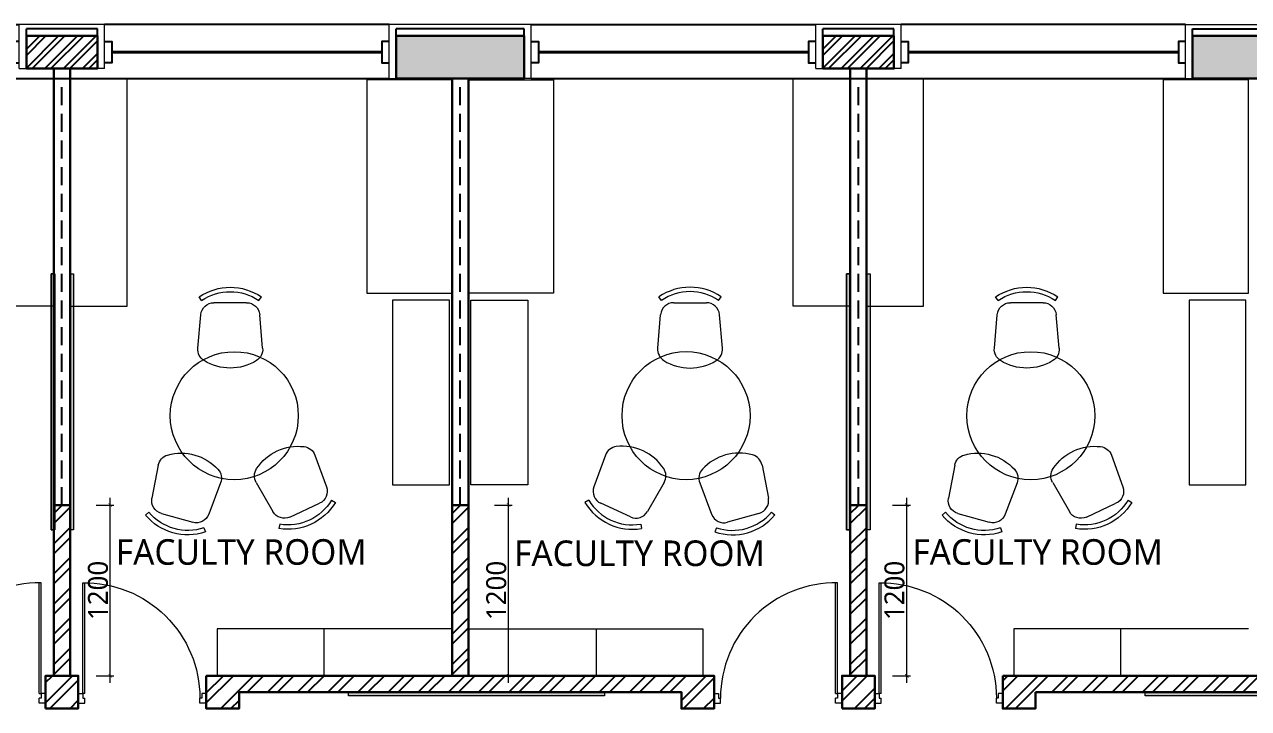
# Model space of a CAD drawing. Header units: millimetres. Extents: x 897770 to 1185420, y -692043 to -233237.
# Drawn here: x 913354 to 921961, y -586563 to -581754 of the extents above; entities that cross this region are included whole.
import ezdxf

# ---------------------------------------------------------------- set-up
doc = ezdxf.new("R2010")
doc.units = ezdxf.units.MM
doc.header["$MEASUREMENT"] = 0
doc.header["$PDMODE"] = 67
doc.linetypes.add('HIDDEN', pattern=[0.375, 0.25, -0.125])
doc.layers.get('Defpoints').update_dxf_attribs({"color": 6})
for name, color, linetype, lineweight in [('A-Detail Lines', 8, 'Continuous', 25), ('A-Door', 4, 'Continuous', 9), ('A-Wall Sec', 1, 'Continuous', 30), ('A-WIN', 5, 'Continuous', 25), ('Dim', 254, 'Continuous', 13), ('ele l', 6, 'Continuous', 15), ('frntr', 32, 'Continuous', 13), ('I-Furniture', 34, 'Continuous', 13), ('S-Concrete', 40, 'Continuous', 30), ('ST CLADDING PLAN', 6, 'Continuous', 9), ('text', 7, 'Continuous', 5)]:
    doc.layers.add(name, color=color, linetype=linetype, lineweight=lineweight)
for name, color, linetype in [('A-Wall Patt', 8, 'Continuous'), ('A-Window', 4, 'Continuous'), ('S-Conc Patt', 9, 'Continuous')]:
    doc.layers.add(name, color=color, linetype=linetype)
doc.styles.get("Standard").update_dxf_attribs({"font": 'trebuc.ttf'})
doc.dimstyles.new('IIITD_WD_M @ 50', dxfattribs={"dimscale": 50, "dimtxt": 2, "dimasz": 0.5, "dimexe": 0.5, "dimexo": 0.25, "dimgap": 0.3, "dimtad": 1, "dimdec": 0, "dimrnd": 1, "dimzin": 0, "dimdsep": 46, "dimtxsty": 'Standard', "dimblk": 'ARCHTICK', "dimcen": 0.2, "dimdle": 1, "dimclrd": 8, "dimclre": 9, "dimadec": 0, "dimazin": 0, "dimtfac": 1, "dimtdec": 0, "dimtofl": 0, "dimtmove": 0, "dimatfit": 0, "dimfxl": 1, "dimtolj": 1, "dimtzin": 0, "dimlwd": -1, "dimlwe": -1, "dimarcsym": 0})
pattern_1 = [(45, (-7e-06, -78953.36), (-106.066017, 106.066017), []), (45, (70.71, -78953.36), (-106.066017, 106.066017), [])]

# ---------------------------------------------------------------- blocks, each defined once
blk = doc.blocks.new('block lft')
at = {"layer": 'S-Conc Patt'}
for points in [[(815814.5, -274526), (815814.5, -274226), (814914.5, -274226), (814914.5, -274526)], [(821414.5, -274526), (821414.5, -274226), (820514.5, -274226), (820514.5, -274526)]]:
    blk.add_hatch(color=256, dxfattribs=at).paths.add_polyline_path(points)
at = {"layer": 'S-Concrete'}
for points in [[(814914.5, -274226), (814914.5, -274526), (815814.5, -274526), (815814.5, -274226)], [(820514.5, -274226), (820514.5, -274526), (821414.5, -274526), (821414.5, -274226)]]:
    blk.add_lwpolyline(points, close=True, dxfattribs=at)
blk = doc.blocks.new('t4ww4tw3')
at = {"color": 6}
blk.add_blockref('block lft', (-48947, -228655.1), dxfattribs=at)
blk = doc.blocks.new('ERGEWGRWR')
at = {"layer": 'A-Wall Patt'}
h = blk.add_hatch(dxfattribs=at)
h.set_pattern_fill('ANSI32', color=256, scale=250, style=0)
h.set_pattern_definition([(45, (5600, 500), (-66.291261, 66.291261), []), (45, (5644.19, 500), (-66.291261, 66.291261), [])])
h.paths.add_polyline_path([(918967.5, -353680.6), (918967.5, -353910.6), (919467.5, -353910.6), (919467.5, -353680.6)])
at = {"layer": 'A-Detail Lines'}
for p, q in [((919467.5, -353630.6, 0), (918967.5, -353630.6, 0)), ((918967.5, -353680.6, 0), (918967.5, -353630.6, 0)), ((919467.5, -353680.6, 0), (919467.5, -353630.6, 0))]:
    blk.add_line(p, q, dxfattribs=at)
at = {"layer": 'A-Wall Sec', "elevation": 0}
blk.add_lwpolyline([(918967.5, -353910.6), (918967.5, -353680.6), (919467.5, -353680.6), (919467.5, -353910.6)], close=True, dxfattribs=at)
blk.add_lwpolyline([(918967.5, -353910.6), (918967.5, -353680.6), (919467.5, -353680.6), (919467.5, -353910.6)], close=True, dxfattribs=at)
at = {"layer": 'A-WIN', "color": 2, "lineweight": 40}
blk.add_line((921467.5, -353795.6), (919567.5, -353795.6, 0), dxfattribs=at)
at = {"layer": 'A-WIN', "color": 2, "lineweight": 40, "elevation": 0}
blk.add_lwpolyline([(916967.5, -353795.6), (918867.5, -353795.6)], dxfattribs=at)
blk.add_lwpolyline([(916967.5, -353795.6), (918867.5, -353795.6)], dxfattribs=at)
at = {"layer": 'A-Window'}
for p, q in [((921517.5, -353600.6, 0), (919517.5, -353600.6, 0)), ((916917.5, -353980.6, 0), (921517.5, -353980.6))]:
    blk.add_line(p, q, dxfattribs=at)
at = {"layer": 'A-Window', "elevation": 0}
for points in [[(916917.5, -353600.6), (918917.5, -353600.6)], [(916917.5, -353720.6), (916967.5, -353720.6), (916967.5, -353870.6), (916917.5, -353870.6)], [(918917.5, -353720.6), (918867.5, -353720.6), (918867.5, -353870.6), (918917.5, -353870.6)], [(919517.5, -353720.6), (919567.5, -353720.6), (919567.5, -353870.6), (919517.5, -353870.6)], [(921517.5, -353720.6), (921467.5, -353720.6), (921467.5, -353870.6), (921517.5, -353870.6)]]:
    blk.add_lwpolyline(points, dxfattribs=at)
at = {"layer": 'ST CLADDING PLAN'}
for p, q in [((916917.5, -353980.6), (916917.5, -353600.6)), ((918917.5, -353910.6, 0), (918917.5, -353600.6, 0)), ((919517.5, -353600.6, 0), (918917.5, -353600.6, 0)), ((919517.5, -353910.6, 0), (919517.5, -353600.6, 0)), ((921517.5, -353980.6, 0), (921517.5, -353600.6, 0)), ((918917.5, -353910.6, 0), (918967.5, -353910.6, 0)), ((919517.5, -353910.6, 0), (919467.5, -353910.6, 0)), ((916917.5, -353980.6, 0), (916867.5, -353980.6)), ((921517.5, -353980.6), (921567.5, -353980.6))]:
    blk.add_line(p, q, dxfattribs=at)
blk = doc.blocks.new('ERGWERGWRWRG')
at = {"layer": 'A-Wall Patt'}
h = blk.add_hatch(dxfattribs=at)
h.set_pattern_fill('ANSI32', color=256, scale=250, style=0)
h.set_pattern_definition([(45, (2e-08, 500), (-66.291261, 66.291261), []), (45, (44.19, 500), (-66.291261, 66.291261), [])])
h.paths.add_polyline_path([(913367.5, -353680.6), (913367.5, -353910.6), (913867.5, -353910.6), (913867.5, -353680.6)])
at = {"layer": 'A-Detail Lines'}
for p, q in [((913867.5, -353630.6, 0), (913367.5, -353630.6, 0)), ((913367.5, -353680.6, 0), (913367.5, -353630.6, 0)), ((913867.5, -353680.6, 0), (913867.5, -353630.6, 0))]:
    blk.add_line(p, q, dxfattribs=at)
at = {"layer": 'A-Wall Sec', "elevation": 0}
blk.add_lwpolyline([(913367.5, -353910.6), (913367.5, -353680.6), (913867.5, -353680.6), (913867.5, -353910.6)], close=True, dxfattribs=at)
blk.add_lwpolyline([(913367.5, -353910.6), (913367.5, -353680.6), (913867.5, -353680.6), (913867.5, -353910.6)], close=True, dxfattribs=at)
at = {"layer": 'A-WIN', "color": 2, "lineweight": 40}
blk.add_line((915867.5, -353795.6), (913967.5, -353795.6, 0), dxfattribs=at)
at = {"layer": 'A-WIN', "color": 2, "lineweight": 40, "elevation": 0}
blk.add_lwpolyline([(911892.5, -353795.6), (913267.5, -353795.6)], dxfattribs=at)
blk.add_lwpolyline([(911892.5, -353795.6), (913267.5, -353795.6)], dxfattribs=at)
at = {"layer": 'A-Window'}
for p, q in [((915917.5, -353600.6, 0), (913917.5, -353600.6, 0)), ((911842.5, -353980.6, 0), (915917.5, -353980.6))]:
    blk.add_line(p, q, dxfattribs=at)
at = {"layer": 'A-Window', "elevation": 0}
for points in [[(911842.5, -353600.6), (913317.5, -353600.6)], [(911842.5, -353720.6), (911892.5, -353720.6), (911892.5, -353870.6), (911842.5, -353870.6)], [(913317.5, -353720.6), (913267.5, -353720.6), (913267.5, -353870.6), (913317.5, -353870.6)], [(913917.5, -353720.6), (913967.5, -353720.6), (913967.5, -353870.6), (913917.5, -353870.6)], [(915917.5, -353720.6), (915867.5, -353720.6), (915867.5, -353870.6), (915917.5, -353870.6)]]:
    blk.add_lwpolyline(points, dxfattribs=at)
at = {"layer": 'ST CLADDING PLAN'}
for p, q in [((911842.5, -353980.6), (911842.5, -353600.6)), ((913317.5, -353910.6, 0), (913317.5, -353600.6, 0)), ((913917.5, -353600.6, 0), (913317.5, -353600.6, 0)), ((913917.5, -353910.6, 0), (913917.5, -353600.6, 0)), ((915917.5, -353980.6, 0), (915917.5, -353600.6, 0)), ((913317.5, -353910.6, 0), (913367.5, -353910.6, 0)), ((913917.5, -353910.6, 0), (913867.5, -353910.6, 0)), ((911842.5, -353980.6, 0), (911792.5, -353980.6)), ((915917.5, -353980.6), (915967.5, -353980.6))]:
    blk.add_line(p, q, dxfattribs=at)
blk = doc.blocks.new('wtrtrwtw')
at = {"layer": 'A-Wall Patt'}
for p, q in [((916867.5, -353630.6, 0), (915967.5, -353630.6, 0)), ((915967.5, -353680.6), (915967.5, -353630.6, 0)), ((916867.5, -353680.6), (916867.5, -353630.6, 0)), ((921567.5, -353630.6, 0), (922467.5, -353630.6, 0)), ((921567.5, -353680.6), (921567.5, -353630.6, 0))]:
    blk.add_line(p, q, dxfattribs=at)
at = {"layer": 'ST CLADDING PLAN'}
for p, q in [((916917.5, -353600.6, 0), (915917.5, -353600.6, 0)), ((921517.5, -353600.6, 0), (922517.5, -353600.6, 0))]:
    blk.add_line(p, q, dxfattribs=at)
blk = doc.blocks.new('ABL_Door_S - 1000 x 2100-11-3 Second Floor Lvl')
at = {"layer": 'A-Door'}
blk.add_arc((-450, -2.5), 900, 269.04503, 0, dxfattribs=at)
at = {"layer": 'ele l'}
for p, q in [((-500, 37.5), (-450, 37.5)), ((-500, -37.5), (-500, 37.5)), ((-450, 37.5), (-450, -2.5)), ((450, 37.5), (450, -2.5)), ((500, 37.5), (450, 37.5)), ((500, -37.5), (500, 37.5)), ((-500, -37.5), (-465, -37.5)), ((-465, -2.5), (-450, -2.5)), ((-465, -37.5), (-465, -2.5)), ((-465, -37.5), (-465, -902.4)), ((-450, -37.5), (-465, -37.5)), ((-450, -37.5), (-450, -902.5)), ((465, -2.5), (450, -2.5)), ((465, -37.5), (465, -2.5)), ((500, -37.5), (465, -37.5))]:
    blk.add_line(p, q, dxfattribs=at)
blk = doc.blocks.new('A$C036A7D3A')
at = {"layer": 'I-Furniture'}
blk.add_hatch(color=160, dxfattribs=at).paths.add_polyline_path([(-18.4, -1753.5), (-18.4, 46.2), (6.6, 46.2), (6.6, -1753.5)])
at = {"layer": 'I-Furniture', "elevation": 0}
blk.add_lwpolyline([(-18.4, -1753.5), (-18.4, 46.2), (6.6, 46.2), (6.6, -1753.5)], close=True, dxfattribs=at)
blk = doc.blocks.new('_ArchTick')
at = {"color": 0, "linetype": 'ByBlock', "const_width": 0.15}
blk.add_lwpolyline([(-0.5, -0.5), (0.5, 0.5)], dxfattribs=at)
blk = doc.blocks.new('*D1145')
at = {"layer": 'Defpoints', "color": 0, "transparency": 16777216}
for p in [(919275.3, -585133.3, 0), (919557.9, -585133.3), (919275.3, -586333.4, 0)]:
    blk.add_point(p, dxfattribs=at)
at = {"layer": 'Dim', "color": 8, "transparency": 16777216}
blk.add_line((919557.9, -586383.4), (919557.9, -585083.3), dxfattribs=at)
at = {"layer": 'Dim', "color": 9, "transparency": 16777216}
for p, q in [((919457.9, -585133.3), (919582.9, -585133.3)), ((919457.9, -586333.4), (919582.9, -586333.4))]:
    blk.add_line(p, q, dxfattribs=at)
at = {"layer": 'Dim', "color": 8, "transparency": 16777216, "xscale": 25, "yscale": 25, "zscale": 25}
for p, rotation in [((919557.9, -585133.3), 90), ((919557.9, -586333.4), 270)]:
    blk.add_blockref('_ArchTick', p, dxfattribs=dict(at, rotation=rotation))
at = {"layer": 'Dim', "color": 0, "transparency": 16777216, "insert": (919471.7, -585733.3), "char_height": 140, "attachment_point": 5, "rotation": 90}
blk.add_mtext('\\A1;1200', dxfattribs=at)
blk = doc.blocks.new('*D1146')
at = {"layer": 'Defpoints', "color": 0, "transparency": 16777216}
for p in [(916475.5, -585133.3, 0), (916758.1, -585133.3), (916475.5, -586333.4, 0)]:
    blk.add_point(p, dxfattribs=at)
at = {"layer": 'Dim', "color": 8, "transparency": 16777216}
blk.add_line((916758.1, -586383.4), (916758.1, -585083.3), dxfattribs=at)
at = {"layer": 'Dim', "color": 9, "transparency": 16777216}
for p, q in [((916658.1, -585133.3), (916783.1, -585133.3)), ((916658.1, -586333.4), (916783.1, -586333.4))]:
    blk.add_line(p, q, dxfattribs=at)
at = {"layer": 'Dim', "color": 8, "transparency": 16777216, "xscale": 25, "yscale": 25, "zscale": 25}
for p, rotation in [((916758.1, -585133.3), 90), ((916758.1, -586333.4), 270)]:
    blk.add_blockref('_ArchTick', p, dxfattribs=dict(at, rotation=rotation))
at = {"layer": 'Dim', "color": 0, "transparency": 16777216, "insert": (916671.9, -585733.3), "char_height": 140, "attachment_point": 5, "rotation": 90}
blk.add_mtext('\\A1;1200', dxfattribs=at)
blk = doc.blocks.new('*D1147')
at = {"layer": 'Defpoints', "color": 0, "transparency": 16777216}
for p in [(913675.3, -585133.3, 0), (913957.9, -585133.3), (913675.3, -586333.4, 0)]:
    blk.add_point(p, dxfattribs=at)
at = {"layer": 'Dim', "color": 8, "transparency": 16777216}
blk.add_line((913957.9, -586383.4), (913957.9, -585083.3), dxfattribs=at)
at = {"layer": 'Dim', "color": 9, "transparency": 16777216}
for p, q in [((913857.9, -585133.3), (913982.9, -585133.3)), ((913857.9, -586333.4), (913982.9, -586333.4))]:
    blk.add_line(p, q, dxfattribs=at)
at = {"layer": 'Dim', "color": 8, "transparency": 16777216, "xscale": 25, "yscale": 25, "zscale": 25}
for p, rotation in [((913957.9, -585133.3), 90), ((913957.9, -586333.4), 270)]:
    blk.add_blockref('_ArchTick', p, dxfattribs=dict(at, rotation=rotation))
at = {"layer": 'Dim', "color": 0, "transparency": 16777216, "insert": (913871.7, -585733.3), "char_height": 140, "attachment_point": 5, "rotation": 90}
blk.add_mtext('\\A1;1200', dxfattribs=at)
blk = doc.blocks.new('chair1')
at = {"layer": 'frntr'}
for p, q in [((-319.6, 227.7), (-84.3, 207.2)), ((16, 201.2), (41.5, 218.7)), ((0.5, 114.7), (0.5, -114.7)), ((-319.6, -227.7), (-84.3, -207.2)), ((16, -201.2), (41.5, -218.7))]:
    blk.add_line(p, q, dxfattribs=at)
for centre, radius, start, end in [((-107.8, 0), 350.9, 148.40697, 211.59303), ((-327.6, 135.2), 92.9, 85.03026, 148.40697), ((-92.4, 114.7), 92.9, 0, 85.03026), ((-278.1, 0), 356.3, 325.61966, 34.38034), ((-278.1, 0), 387.3, 325.61966, 34.38034), ((-92.4, -114.7), 92.9, 274.96974, 0), ((-327.6, -135.2), 92.9, 211.59303, 274.96974)]:
    blk.add_arc(centre, radius, start, end, dxfattribs=at)

msp = doc.modelspace()

# ---------------------------------------------------------------- hatches: boundary and pattern name
at = {"layer": 'A-Wall Patt'}
h = msp.add_hatch(dxfattribs=at)
h.set_pattern_fill('ANSI32', color=256, scale=400, style=0)
h.set_pattern_definition([(45, (-10876.32, -150075.46), (-106.066017, 106.066017), []), (45, (-10805.6, -150075.46), (-106.066017, 106.066017), [])])
h.paths.add_polyline_path([(913560.7, -586333.4), (913675.8, -586333.4), (913675.8, -585133.3), (913560.7, -585133.3)])
h = msp.add_hatch(dxfattribs=at)
h.set_pattern_fill('ANSI32', color=256, scale=400, style=0)
h.set_pattern_definition([(45, (-8076.1, -150075.46), (-106.066017, 106.066017), []), (45, (-8005.39, -150075.46), (-106.066017, 106.066017), [])])
h.paths.add_polyline_path([(916360.9, -586333.4), (916476, -586333.4), (916476, -585133.3), (916360.9, -585133.3)])
h = msp.add_hatch(dxfattribs=at)
h.set_pattern_fill('ANSI32', color=256, scale=400, style=0)
h.set_pattern_definition([(45, (-5276.32, -150075.46), (-106.066017, 106.066017), []), (45, (-5205.6, -150075.46), (-106.066017, 106.066017), [])])
h.paths.add_polyline_path([(919160.7, -586333.4), (919275.8, -586333.4), (919275.8, -585133.3), (919160.7, -585133.3)])
h = msp.add_hatch(dxfattribs=at)
h.set_pattern_fill('ANSI32', color=256, scale=400, style=0)
h.set_pattern_definition(pattern_1)
h.paths.add_polyline_path([(913732.8, -586333.3), (913502.8, -586333.3), (913502.8, -586563.2), (913732.8, -586563.2)])
h = msp.add_hatch(dxfattribs=at)
h.set_pattern_fill('ANSI32', color=256, scale=400, style=0)
h.set_pattern_definition(pattern_1)
h.paths.add_polyline_path([(918202.8, -586333.3), (914632.8, -586333.3), (914632.8, -586563.3), (914862.8, -586563.3), (914862.8, -586448.3), (917972.8, -586448.3), (917972.8, -586563.4), (918202.8, -586563.4)])
h = msp.add_hatch(dxfattribs=at)
h.set_pattern_fill('ANSI32', color=256, scale=400, style=0)
h.set_pattern_definition(pattern_1)
h.paths.add_polyline_path([(919332.8, -586333.4), (919102.8, -586333.4), (919102.8, -586563.3), (919332.8, -586563.3)])
h = msp.add_hatch(dxfattribs=at)
h.set_pattern_fill('ANSI32', color=256, scale=400, style=0)
h.set_pattern_definition(pattern_1)
h.paths.add_polyline_path([(923802.8, -586333.3), (920232.8, -586333.3), (920232.8, -586563.3), (920462.8, -586563.3), (920462.8, -586448.3), (923572.8, -586448.3), (923572.8, -586563.3), (923802.8, -586563.3), (923802.8, -586525.8), (923802.8, -586525.8), (923802.8, -586458.3), (923802.8, -586458.3)])

# ---------------------------------------------------------------- linework, layer by layer
at = {"layer": 'A-Wall Sec'}
for p, q in [((913560.6, -582064.4, 0), (913560.3, -586333.3, 0)), ((913675.6, -582064.4, 0), (913675.3, -586333.3, 0)), ((919160.3, -586333.4, 0), (919160.6, -582064.4, 0)), ((919275.3, -586333.4, 0), (919275.6, -582064.4, 0)), ((916360.6, -582134.4, 0), (916360.6, -586333.6, 0)), ((916475.6, -582134.4, 0), (916475.6, -586333.3, 0)), ((913675.4, -585133.3, 0), (913560.4, -585133.3, 0)), ((916475.6, -585133.3, 0), (916360.6, -585133.3, 0)), ((919275.4, -585133.3, 0), (919160.4, -585133.3, 0)), ((914632.8, -586448.3, 0), (914632.8, -586448.3, 0)), ((920232.8, -586448.3, 0), (920232.8, -586448.3, 0))]:
    msp.add_line(p, q, dxfattribs=at)
at = {"layer": 'A-Wall Sec', "elevation": 0}
for points in [[(913502.8, -586563.2), (913732.8, -586563.2), (913732.8, -586333.3), (913502.8, -586333.3)], [(919102.8, -586563.3), (919332.8, -586563.3), (919332.8, -586333.4), (919102.8, -586333.4)]]:
    msp.add_lwpolyline(points, close=True, dxfattribs=at)
for points in [[(914632.8, -586333.3), (914632.8, -586563.3), (914862.8, -586563.3), (914862.8, -586448.3)], [(914632.8, -586333.3), (918202.8, -586333.3), (918202.8, -586563.4), (917972.8, -586563.4), (917972.8, -586448.3), (914862.8, -586448.3)], [(920232.8, -586333.3), (920232.8, -586563.3), (920462.8, -586563.3), (920462.8, -586448.3)], [(920232.8, -586333.3), (923802.8, -586333.3), (923802.8, -586563.3), (923572.8, -586563.3), (923572.8, -586448.3), (920462.8, -586448.3)]]:
    msp.add_lwpolyline(points, dxfattribs=at)
at = {"layer": 'A-Window', "linetype": 'HIDDEN', "ltscale": 500}
for p, q in [((913617.8, -585133.3, 0), (913617.8, -582134.4, 0)), ((916417.8, -585133.3, 0), (916417.8, -582134.4, 0)), ((919217.8, -585133.3, 0), (919217.8, -582134.4, 0))]:
    msp.add_line(p, q, dxfattribs=at)
at = {"layer": 'frntr', "elevation": 0}
for points in [[(913560.6, -582133.8), (913560.8, -583733.8), (913160.8, -583733.8), (913160.6, -582133.8)], [(913675.6, -582134.4), (913675.6, -583734.4), (914075.6, -583734.4), (914075.6, -582134.4)], [(916360.5, -583643.5), (916360.5, -582143.5), (915760.5, -582143.5), (915760.5, -583643.5)], [(916474.8, -583643.5), (916474.6, -582143.5), (917074.6, -582143.4), (917074.8, -583643.4)], [(919159.5, -582134.1), (919159.7, -583734.1), (918759.7, -583734.1), (918759.5, -582134.1)], [(919275.6, -582134.4), (919275.6, -583734.4), (919675.6, -583734.4), (919675.6, -582134.4)], [(921960.5, -583643.5), (921960.5, -582143.5), (921360.5, -582143.5), (921360.5, -583643.5)], [(916342.6, -584991.8), (916342.6, -583691.8), (915942.6, -583691.8), (915942.6, -584991.8)], [(916492.8, -584991.8), (916492.7, -583691.8), (916892.7, -583691.7), (916892.8, -584991.7)], [(921942.6, -584991.8), (921942.6, -583691.8), (921542.6, -583691.8), (921542.6, -584991.8)]]:
    msp.add_lwpolyline(points, close=True, dxfattribs=at)
at = {"layer": 'frntr'}
for centre in [(914829.8, -584504.8, 0), (918005.6, -584504.6, 0), (920429.8, -584504.8, 0)]:
    msp.add_circle(centre, 450, dxfattribs=at)
at = {"layer": 'I-Furniture'}
for p, q in [((914709.5, -586003.3, 0), (914709.4, -586333, 0)), ((916359.5, -586003.3, 0), (914709.5, -586003.3, 0)), ((915459.5, -586003.3, 0), (915459.5, -586333.3, 0)), ((916474.5, -586003.3, 0), (918124.5, -586003.3, 0)), ((917374.5, -586003.3, 0), (917374.5, -586333.3, 0)), ((918124.5, -586003.3, 0), (918124.5, -586333, 0)), ((920309.5, -586003.3, 0), (920309.4, -586333, 0)), ((921959.5, -586003.3, 0), (920309.5, -586003.3, 0)), ((921059.5, -586003.3, 0), (921059.5, -586333.3, 0))]:
    msp.add_line(p, q, dxfattribs=at)
at = {"layer": 'I-Furniture', "elevation": 0}
for points in [[(913542, -583506.5), (913542, -585306.2), (913567, -585306.2), (913567, -583506.5)], [(919134.8, -583506.5), (919134.8, -585306.2), (919159.8, -585306.2), (919159.8, -583506.5)]]:
    msp.add_lwpolyline(points, close=True, dxfattribs=at)

# ---------------------------------------------------------------- block references
at = {"layer": 'A-Door'}
for name in ['ERGWERGWRWRG', 'ERGEWGRWR']:
    msp.add_blockref(name, (0, -228153.9), dxfattribs=at)
at = {"layer": 'A-Door', "rotation": 180}
for p, xscale, yscale, zscale in [((913052.8, -586492.1, 0), 0.9000000001396982, 0.9000000001396982, 0.9000000001396982), ((914182.8, -586492.1, 0), -0.9000000000232828, 0.9000000000232828, 0.9), ((918652.8, -586492.1, 0), 0.9000000001396982, 0.9000000001396982, 0.9000000001396982), ((919782.8, -586492.1, 0), -0.9000000000232828, 0.9000000000232828, 0.9)]:
    msp.add_blockref('ABL_Door_S - 1000 x 2100-11-3 Second Floor Lvl', p, dxfattribs=dict(at, xscale=xscale, yscale=yscale, zscale=zscale))
at = {"layer": 'ele l'}
msp.add_blockref('wtrtrwtw', (0, -228153.9, 0), dxfattribs=at)
at = {"layer": 'I-Furniture'}
for p in [(913560.5, -583552.7, 0), (913693.2, -583552.7, 0), (919153.3, -583552.7, 0), (919293.2, -583553.1, 0)]:
    msp.add_blockref('A$C036A7D3A', p, dxfattribs=at)
at = {"layer": 'I-Furniture', "xscale": -1}
for p, rotation in [((914801.2, -583711.1, 0), 270), ((920401.2, -583711.1, 0), 270), ((915324.5, -585168.5, 0), 114.8540398063889), ((920924.5, -585168.5, 0), 114.8540398063889), ((914427.3, -585222.7, 0), 74.20348395951649), ((920027.3, -585222.7, 0), 74.20348395951649)]:
    msp.add_blockref('chair1', p, dxfattribs=dict(at, rotation=rotation))
at = {"layer": 'I-Furniture'}
for name, p, rotation in [('chair1', (918034, -583710.9, 0), 90.00708303958947), ('chair1', (917511, -585168.3, 0), 245.1530432249652), ('chair1', (918408.1, -585222.4, 0), 285.8035990721377), ('A$C036A7D3A', (915678.9, -586454.9, 0), 90), ('A$C036A7D3A', (921279.2, -586454.9, 0), 90)]:
    msp.add_blockref(name, p, dxfattribs=dict(at, rotation=rotation))
at = {"layer": 'S-Concrete', "color": 6}
msp.add_blockref('t4ww4tw3', (150000, -78953.4), dxfattribs=at)

# ---------------------------------------------------------------- texts
at = {"layer": 'text', "char_height": 180, "attachment_point": 5}
for insert in [(914878, -585464.2, 0), (917678, -585473.3, 0), (920478, -585464.2, 0)]:
    msp.add_mtext('FACULTY ROOM ', dxfattribs=dict(at, insert=insert))

# ---------------------------------------------------------------- dimensions: what is measured, and where the dimension line sits
at = {"layer": 'Dim'}
for p1, p2, picture, middle in [((913675.3, -586333.4, 0), (913675.3, -585133.3, 0), '*D1147', (913871.7, -585733.3)), ((916475.5, -586333.4, 0), (916475.5, -585133.3, 0), '*D1146', (916671.9, -585733.3)), ((919275.3, -586333.4, 0), (919275.3, -585133.3, 0), '*D1145', (919471.7, -585733.3))]:
    dim = msp.add_aligned_dim(p1=p1, p2=p2, distance=-282.6, dimstyle='IIITD_WD_M @ 50', override={"dimtxt": 2.8, "dimfxl": 2, "dimfxlon": 1, "dimarcsym": 1}, dxfattribs=at)
    dim.commit()
    dim.dimension.update_dxf_attribs({"geometry": picture, "text_midpoint": middle})

doc.saveas('drawing.dxf')
